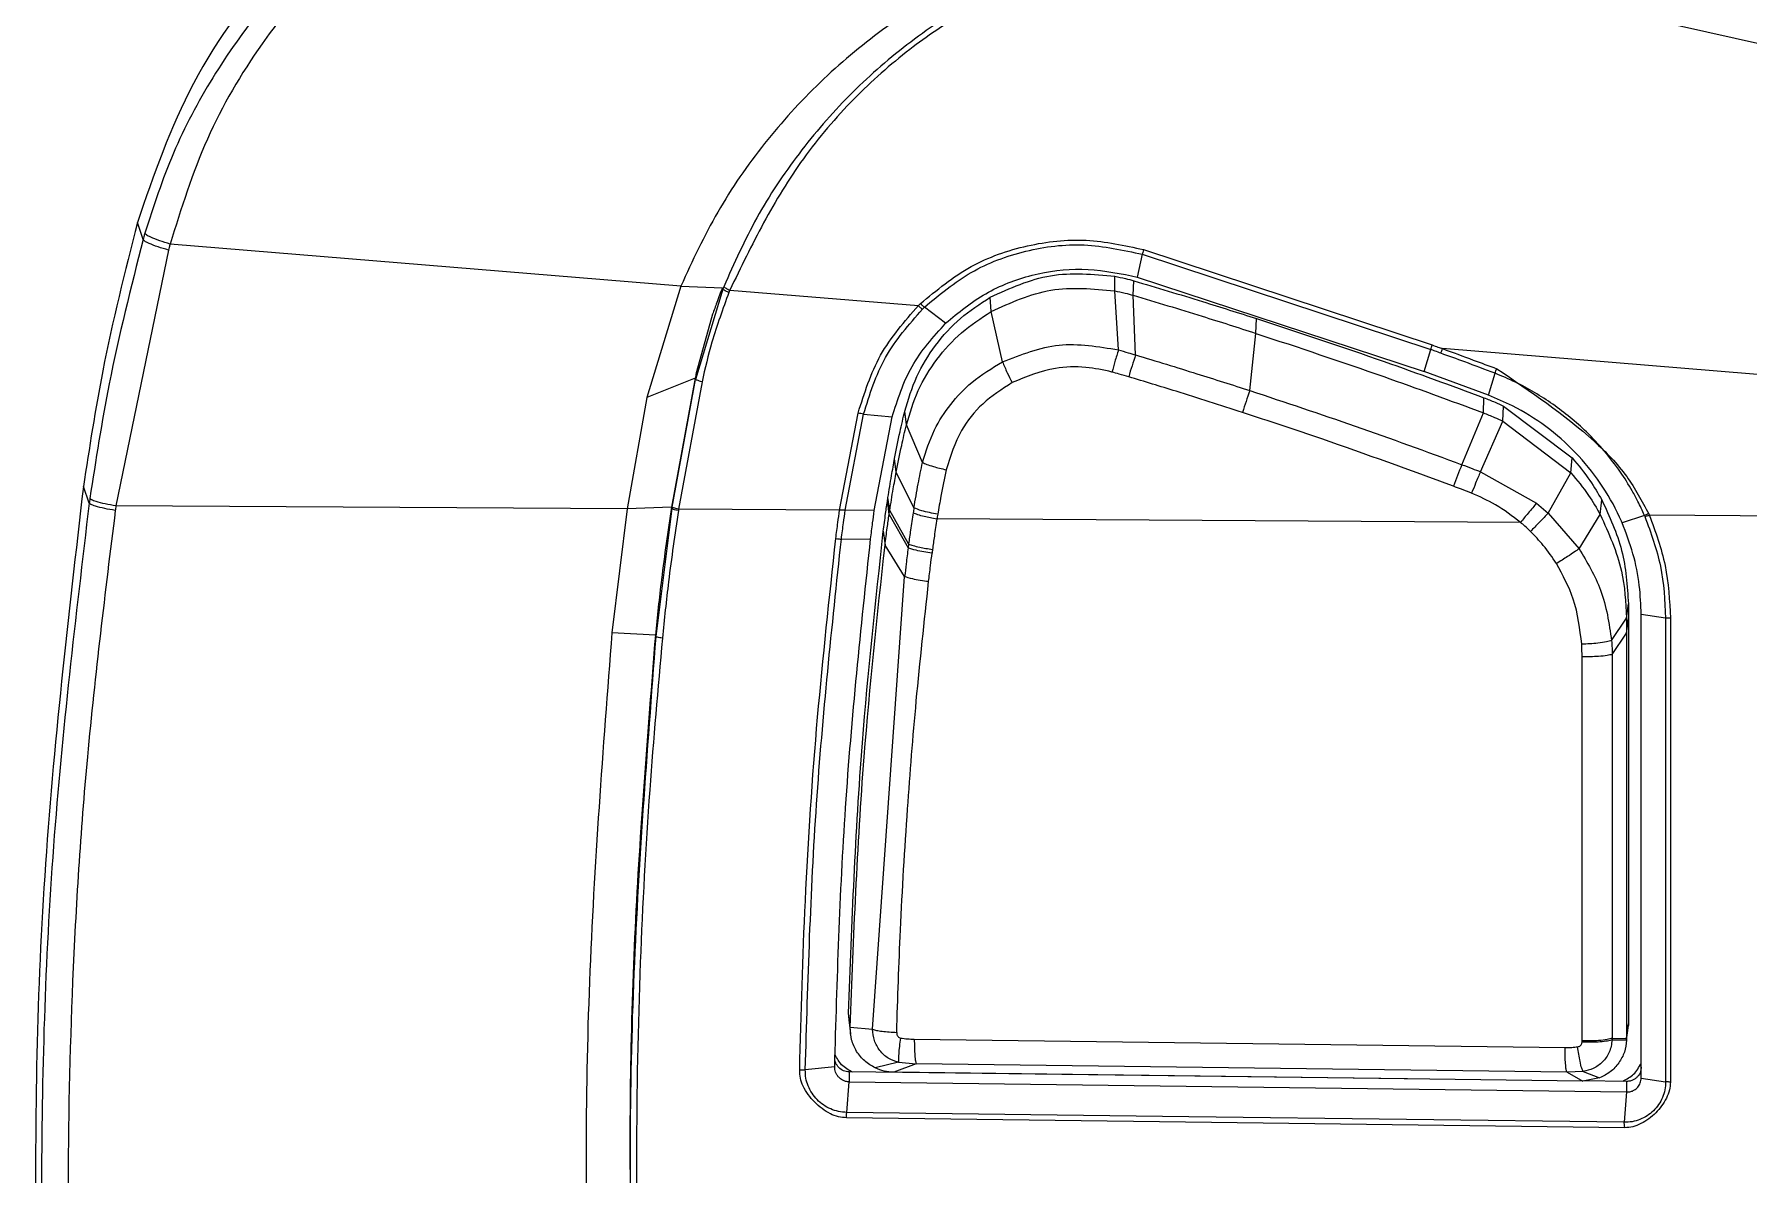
# Model space of a CAD drawing. Extents: x 398 to 508, y 623 to 782.
# Drawn here: x 447.888 to 450.245, y 646.677 to 648.245 of the extents above; entities that cross this region are included whole.
import ezdxf

# ---------------------------------------------------------------- set-up
doc = ezdxf.new("R2010")
doc.units = 0
doc.header["$MEASUREMENT"] = 0
doc.layers.add('GEOMETRY', color=2, linetype='Continuous', lineweight=25)

msp = doc.modelspace()

# ---------------------------------------------------------------- linework, layer by layer
at = {"layer": 'GEOMETRY'}
for p, q in [((450.7301, 648.126), (449.5527, 648.3907)), ((448.0371, 647.9631), (448.0293, 647.9866)), ((448.7766, 647.8991), (448.0743, 647.9568)), ((448.072, 647.9486), (447.9999, 647.5969)), ((449.4111, 647.9427), (449.4042, 647.9111)), ((449.4111, 647.9427), (449.8076, 647.8118)), ((449.4127, 647.9492), (449.8097, 647.8181)), ((449.3731, 647.8925), (449.3735, 647.9125)), ((449.3964, 647.9133), (449.4042, 647.9111)), ((449.3987, 647.8864), (449.3993, 647.9063)), ((449.4042, 647.9111), (449.7987, 647.7814)), ((448.7766, 647.8991), (448.7299, 647.7459)), ((448.7766, 647.8991), (448.8337, 647.8968)), ((448.8343, 647.8949), (448.7968, 647.7708)), ((448.8337, 647.8968), (448.8343, 647.895)), ((448.844, 647.8935), (449.1032, 647.8722)), ((449.2032, 647.864), (449.202, 647.8838)), ((449.3783, 647.8113), (449.3731, 647.8925)), ((449.4019, 647.8044), (449.3987, 647.8864)), ((448.8203, 647.8602), (448.7981, 647.7811)), ((449.1088, 647.8673), (449.1115, 647.8699)), ((449.1407, 647.848), (449.1114, 647.8699)), ((449.219, 647.7949), (449.2032, 647.864)), ((449.5591, 647.7553), (449.5674, 647.834)), ((449.5674, 647.834), (449.5681, 647.8543)), ((449.7987, 647.7814), (449.8076, 647.8118)), ((450.3859, 647.7668), (449.8238, 647.813)), ((448.7962, 647.7725), (448.7299, 647.7459)), ((448.7962, 647.7725), (448.7636, 647.5949)), ((448.7645, 647.595), (448.7968, 647.7708)), ((448.8057, 647.7676), (448.7734, 647.5924)), ((448.7968, 647.7708), (448.7962, 647.7725)), ((449.8869, 647.7489), (449.7987, 647.7814)), ((449.8869, 647.7489), (449.8962, 647.7791)), ((448.7299, 647.7459), (448.7029, 647.5928)), ((449.88, 647.7248), (449.8808, 647.7456)), ((448.9949, 647.591), (449.0204, 647.7245)), ((449.0026, 647.591), (449.0278, 647.7231)), ((449.0278, 647.7231), (449.0672, 647.7192)), ((449.0426, 647.5904), (449.0672, 647.7192)), ((449.0867, 647.7083), (449.0845, 647.7271)), ((449.8505, 647.6535), (449.88, 647.7248)), ((449.9069, 647.7132), (449.9079, 647.734)), ((449.9079, 647.734), (450.0022, 647.6628)), ((449.1089, 647.6567), (449.0867, 647.7083)), ((449.8761, 647.6439), (449.9069, 647.7132)), ((449.9069, 647.7132), (450.0004, 647.6423)), ((449.0728, 647.6432), (449.0705, 647.6621)), ((450.0004, 647.6423), (450.0022, 647.6628)), ((447.9631, 647.6008), (447.9551, 647.6233)), ((449.0971, 647.5941), (449.0728, 647.6432)), ((449.8761, 647.6439), (449.953, 647.6007)), ((449.9691, 647.587), (450.0004, 647.6423)), ((449.063, 647.585), (449.0609, 647.6052)), ((449.0638, 647.5906), (449.0613, 647.6083)), ((449.953, 647.6007), (449.9691, 647.587)), ((450.0408, 647.5848), (450.0429, 647.605)), ((448.7029, 647.5928), (447.9999, 647.5969)), ((448.7029, 647.5928), (448.6818, 647.4225)), ((448.7636, 647.5949), (448.7029, 647.5928)), ((448.7642, 647.5932), (448.7422, 647.4172)), ((448.7642, 647.5932), (448.7636, 647.5949)), ((448.7645, 647.595), (448.7642, 647.5932)), ((448.9949, 647.591), (448.7734, 647.5923)), ((449.0426, 647.5904), (449.0026, 647.591)), ((449.063, 647.585), (449.0891, 647.5393)), ((449.0898, 647.5445), (449.0638, 647.5906)), ((449.931, 647.5742), (449.1287, 647.5789)), ((449.9691, 647.587), (450.0116, 647.538)), ((450.0116, 647.538), (450.0408, 647.5848)), ((450.1014, 647.5837), (450.0708, 647.5737)), ((450.1081, 647.5844), (450.3452, 647.583)), ((448.9973, 647.5513), (449.0375, 647.5517)), ((449.055, 647.5619), (449.0574, 647.543)), ((449.0843, 647.4997), (449.0574, 647.543)), ((449.0898, 647.5445), (449.0891, 647.5393)), ((449.0402, 646.8773), (449.0843, 647.4997)), ((450.077, 647.4426), (450.0794, 647.462)), ((450.0794, 647.462), (450.0794, 647.4415)), ((450.0564, 647.4117), (450.077, 647.4426)), ((450.077, 647.4426), (450.077, 647.4221)), ((450.077, 647.4221), (450.0794, 647.4415)), ((450.0794, 647.4415), (450.0795, 646.8848)), ((450.1307, 647.4427), (450.097, 647.4475)), ((450.097, 646.8103), (450.097, 647.4475)), ((450.1307, 647.4427), (450.1307, 646.8052)), ((450.1372, 647.4423), (450.1372, 646.8048)), ((448.7416, 647.4189), (448.6818, 647.4225)), ((448.7422, 647.4172), (448.7416, 647.4189)), ((450.0572, 647.3927), (450.077, 647.4221)), ((450.0157, 646.8612), (450.0157, 647.3893)), ((449.0094, 646.88), (449.007, 646.8994)), ((449.008, 646.8902), (449.007, 646.8994)), ((449.0074, 646.8904), (449.0099, 646.871)), ((449.0094, 646.88), (449.0402, 646.8773)), ((450.077, 646.8649), (450.0795, 646.8848)), ((450.077, 646.8625), (450.0795, 646.8823)), ((450.0795, 646.8848), (450.0795, 646.8823)), ((449.0976, 646.8638), (449.9923, 646.8523)), ((450.0157, 646.8596), (450.0157, 646.8612)), ((450.0572, 646.8648), (450.0571, 646.8626)), ((450.0571, 646.8626), (450.077, 646.8625)), ((450.0572, 646.8648), (450.077, 646.8648)), ((450.077, 646.8648), (450.077, 646.8625)), ((448.9881, 646.8258), (448.9477, 646.8214)), ((449.0759, 646.8319), (449.0439, 646.8242)), ((449.1, 646.8299), (449.0693, 646.8183)), ((449.0759, 646.8319), (449.1, 646.8299)), ((449.995, 646.8184), (449.1, 646.8299)), ((449.0047, 646.7631), (449.0081, 646.8049)), ((449.7756, 646.8093), (449.0081, 646.8186)), ((449.0081, 646.8186), (449.0081, 646.8049)), ((449.0081, 646.8049), (450.077, 646.7912)), ((450.017, 646.8062), (449.0693, 646.8183)), ((450.0172, 646.8195), (449.9951, 646.8184)), ((449.9951, 646.8184), (450.017, 646.8062)), ((450.0399, 646.8105), (450.017, 646.8062)), ((450.0172, 646.8195), (450.0399, 646.8105)), ((450.077, 646.8056), (450.0177, 646.8063)), ((450.077, 646.8056), (450.077, 646.7912)), ((450.097, 646.8102), (450.1307, 646.8052)), ((450.077, 646.7912), (450.0736, 646.7494))]:
    msp.add_line(p, q, dxfattribs=at)
at = {"layer": 'GEOMETRY', "flags": 128}
for points in [[(448.7734, 647.5923), (448.7733, 647.5913), (448.7732, 647.5905)], [(450.1074, 647.5859), (450.1078, 647.5851), (450.1081, 647.5844)], [(450.0745, 646.742), (449.4705, 646.7497), (449.0045, 646.7557)], [(450.0736, 646.7494), (449.475, 646.7571), (449.0047, 646.7631)]]:
    msp.add_lwpolyline(points, dxfattribs=at)
at = {"layer": 'GEOMETRY'}
for centre, radius, start, end in [((449.9811, 647.6042), 0.6128, 160.9342, 163.8878), ((450.1767, 647.5276), 0.6583, 159.7608, 162.5171), ((450.5668, 647.3583), 0.7748, 157.6022, 159.9583)]:
    msp.add_arc(centre, radius, start, end, dxfattribs=at)
for points, knots in [([(448.6932, 648.6099), (448.6372, 648.5948), (448.523, 648.5639), (448.3657, 648.4746), (448.2199, 648.3481), (448.0979, 648.1844), (448.0519, 648.0518), (448.0293, 647.9866)], [0, 0, 0, 0, 0.18075, 0.368595, 0.559808, 0.783697, 1, 1, 1, 1]), ([(448.695, 648.5796), (448.6568, 648.5701), (448.5804, 648.5511), (448.4722, 648.5033), (448.3712, 648.4425), (448.2796, 648.3684), (448.1988, 648.2827), (448.131, 648.1868), (448.0757, 648.083), (448.0516, 648.0088), (448.0395, 647.9717)], [0, 0, 0, 0, 0.124974, 0.249962, 0.374942, 0.499947, 0.624963, 0.749971, 0.874971, 1, 1, 1, 1]), ([(448.7008, 648.5435), (448.6638, 648.5342), (448.5951, 648.5169), (448.5156, 648.4856), (448.4613, 648.4596), (448.4267, 648.4409), (448.3963, 648.4224), (448.3579, 648.3963), (448.3099, 648.3576), (448.2528, 648.3007), (448.1867, 648.2166), (448.12, 648.1025), (448.0896, 648.0056), (448.0743, 647.9568)], [0, 0, 0, 0, 0.125407, 0.233242, 0.280715, 0.323949, 0.362995, 0.397906, 0.477419, 0.565962, 0.663957, 0.830667, 1, 1, 1, 1]), ([(449.4417, 648.406), (449.4089, 648.4006), (449.3418, 648.3895), (449.2428, 648.3571), (449.1453, 648.3119), (449.052, 648.2528), (448.9659, 648.1805), (448.8897, 648.0963), (448.8245, 648.0024), (448.7925, 647.9335), (448.7766, 647.8991)], [0, 0, 0, 0, 0.113419, 0.231879, 0.354519, 0.480412, 0.60877, 0.738733, 0.869479, 1, 1, 1, 1]), ([(449.4748, 648.3899), (449.4399, 648.3842), (449.3701, 648.3726), (449.2694, 648.338), (449.1741, 648.2914), (449.086, 648.2324), (449.0065, 648.1624), (448.9374, 648.0824), (448.8786, 647.9944), (448.8499, 647.9303), (448.8356, 647.8982)], [0, 0, 0, 0, 0.124976, 0.249947, 0.374921, 0.499959, 0.624974, 0.749961, 0.874969, 1, 1, 1, 1]), ([(449.4755, 648.3809), (449.4688, 648.3793), (449.454, 648.3761), (449.4303, 648.3707), (449.4031, 648.3643), (449.3606, 648.3536), (449.3207, 648.342), (449.2736, 648.3261), (449.226, 648.307), (449.1605, 648.273), (449.0865, 648.2231), (449.0117, 648.1569), (448.9436, 648.0768), (448.889, 647.9867), (448.859, 647.9246), (448.844, 647.8935)], [0, 0, 0, 0, 0.024822, 0.053864, 0.087118, 0.12457, 0.210677, 0.235676, 0.302437, 0.3942, 0.499364, 0.621862, 0.751417, 0.875812, 1, 1, 1, 1]), ([(448.0293, 647.9866), (448.0122, 647.9188), (447.982, 647.7988), (447.9633, 647.6765), (447.9551, 647.6233)], [0, 0, 0, 0, 0.564636, 1, 1, 1, 1]), ([(448.0371, 647.9631), (448.0205, 647.8972), (447.9908, 647.7796), (447.9722, 647.6599), (447.964, 647.6072)], [0, 0, 0, 0, 0.559991, 1, 1, 1, 1]), ([(448.0395, 647.9717), (448.039, 647.9701), (448.0382, 647.9672), (448.0374, 647.9644), (448.0371, 647.9631)], [0, 0, 0, 0, 0.559998, 1, 1, 1, 1]), ([(448.072, 647.9486), (448.0671, 647.95), (448.0569, 647.953), (448.0456, 647.9574), (448.0388, 647.9609), (448.0376, 647.9624), (448.0371, 647.9631)], [0, 0, 0, 0, 0.2719785, 0.5619183, 0.7879358, 1, 1, 1, 1]), ([(448.0743, 647.9568), (448.0694, 647.9583), (448.0593, 647.9614), (448.048, 647.9659), (448.0411, 647.9695), (448.04, 647.971), (448.0395, 647.9717)], [0, 0, 0, 0, 0.272031, 0.561974, 0.787967, 1, 1, 1, 1]), ([(448.0743, 647.9568), (448.0739, 647.9553), (448.0731, 647.9525), (448.0724, 647.9498), (448.072, 647.9486)], [0, 0, 0, 0, 0.558616, 1, 1, 1, 1]), ([(449.106, 647.8749), (449.1284, 647.8934), (449.172, 647.9294), (449.252, 647.9572), (449.3338, 647.9664), (449.3866, 647.9549), (449.4127, 647.9492)], [0, 0, 0, 0, 0.262957, 0.512818, 0.759313, 1, 1, 1, 1]), ([(449.1114, 647.87), (449.1321, 647.8872), (449.1736, 647.9216), (449.2502, 647.95), (449.3315, 647.9601), (449.3845, 647.9485), (449.4111, 647.9427)], [0, 0, 0, 0, 0.250035, 0.499983, 0.749898, 1, 1, 1, 1]), ([(449.4127, 647.9492), (449.4123, 647.9478), (449.4116, 647.9453), (449.4112, 647.9435), (449.4111, 647.9427)], [0, 0, 0, 0, 0.559993, 1, 1, 1, 1]), ([(449.202, 647.8838), (449.2292, 647.8961), (449.2836, 647.9209), (449.3435, 647.9153), (449.3735, 647.9125)], [0, 0, 0, 0, 0.499808, 1, 1, 1, 1]), ([(449.3735, 647.9125), (449.3784, 647.9115), (449.3871, 647.9098), (449.3956, 647.9074), (449.3993, 647.9063)], [0, 0, 0, 0, 0.561843, 1, 1, 1, 1]), ([(449.3993, 647.9063), (449.4309, 647.8969), (449.4873, 647.8801), (449.5434, 647.8622), (449.5681, 647.8543)], [0, 0, 0, 0, 0.560032, 1, 1, 1, 1]), ([(448.8427, 647.8903), (448.8344, 647.8676), (448.8196, 647.8275), (448.8099, 647.7858), (448.8057, 647.7676)], [0, 0, 0, 0, 0.56324, 1, 1, 1, 1]), ([(448.8337, 647.8968), (448.8311, 647.89), (448.8264, 647.8779), (448.8222, 647.8656), (448.8203, 647.8602)], [0, 0, 0, 0, 0.561431, 1, 1, 1, 1]), ([(448.8356, 647.8982), (448.8354, 647.8976), (448.8349, 647.8965), (448.8345, 647.8954), (448.8343, 647.8949)], [0, 0, 0, 0, 0.5599992, 1, 1, 1, 1]), ([(448.8427, 647.8902), (448.8415, 647.8907), (448.839, 647.8918), (448.8363, 647.8932), (448.8347, 647.8943), (448.8344, 647.8947), (448.8343, 647.8949)], [0, 0, 0, 0, 0.2720073, 0.5619544, 0.78796, 1, 1, 1, 1]), ([(448.8356, 647.8982), (448.8358, 647.8979), (448.8362, 647.8974), (448.8384, 647.8961), (448.8411, 647.8947), (448.8431, 647.8939), (448.844, 647.8935)], [0, 0, 0, 0, 0.272027, 0.561976, 0.787973, 1, 1, 1, 1]), ([(448.844, 647.8935), (448.8437, 647.8929), (448.8433, 647.8918), (448.8429, 647.8908), (448.8427, 647.8903)], [0, 0, 0, 0, 0.559595, 1, 1, 1, 1]), ([(449.0845, 647.7271), (449.0893, 647.7432), (449.099, 647.7754), (449.1258, 647.8184), (449.1596, 647.8562), (449.1879, 647.8746), (449.202, 647.8838)], [0, 0, 0, 0, 0.24996, 0.499348, 0.749893, 1, 1, 1, 1]), ([(449.2032, 647.864), (449.2301, 647.8763), (449.2841, 647.9009), (449.3434, 647.8953), (449.3731, 647.8925)], [0, 0, 0, 0, 0.499808, 1, 1, 1, 1]), ([(449.3731, 647.8925), (449.3779, 647.8915), (449.3865, 647.8898), (449.395, 647.8874), (449.3987, 647.8864)], [0, 0, 0, 0, 0.560414, 1, 1, 1, 1]), ([(449.3987, 647.8864), (449.4303, 647.8769), (449.4867, 647.8599), (449.5428, 647.842), (449.5674, 647.834)], [0, 0, 0, 0, 0.559999, 1, 1, 1, 1]), ([(449.0204, 647.7245), (449.0289, 647.7519), (449.0462, 647.807), (449.0842, 647.8504), (449.1032, 647.8722)], [0, 0, 0, 0, 0.498855, 1, 1, 1, 1]), ([(449.0278, 647.7231), (449.0362, 647.75), (449.0531, 647.8038), (449.0902, 647.8461), (449.1087, 647.8673)], [0, 0, 0, 0, 0.499845, 1, 1, 1, 1]), ([(449.0867, 647.7083), (449.0915, 647.7243), (449.1011, 647.7563), (449.1276, 647.7991), (449.1612, 647.8366), (449.1892, 647.8548), (449.2032, 647.864)], [0, 0, 0, 0, 0.249999, 0.500014, 0.750013, 1, 1, 1, 1]), ([(449.1031, 647.8722), (449.1043, 647.8711), (449.1063, 647.8691), (449.108, 647.8678), (449.1087, 647.8673)], [0, 0, 0, 0, 0.560003, 1, 1, 1, 1]), ([(449.1032, 647.8722), (449.1037, 647.8727), (449.1046, 647.8736), (449.1056, 647.8745), (449.106, 647.8749)], [0, 0, 0, 0, 0.5598948, 1, 1, 1, 1]), ([(449.1115, 647.87), (449.1105, 647.8707), (449.1089, 647.8721), (449.1069, 647.8741), (449.106, 647.875)], [0, 0, 0, 0, 0.559999, 1, 1, 1, 1]), ([(449.0672, 647.7192), (449.0748, 647.7431), (449.09, 647.7914), (449.1237, 647.829), (449.1407, 647.848)], [0, 0, 0, 0, 0.4958605, 1, 1, 1, 1]), ([(449.5674, 647.834), (449.6261, 647.8146), (449.7309, 647.7799), (449.8344, 647.7416), (449.88, 647.7248)], [0, 0, 0, 0, 0.559998, 1, 1, 1, 1]), ([(449.5681, 647.8543), (449.6268, 647.835), (449.7316, 647.8005), (449.8352, 647.7624), (449.8808, 647.7456)], [0, 0, 0, 0, 0.560037, 1, 1, 1, 1]), ([(449.219, 647.7949), (449.2446, 647.8049), (449.2959, 647.8252), (449.3508, 647.816), (449.3783, 647.8113)], [0, 0, 0, 0, 0.4976106, 1, 1, 1, 1]), ([(449.3783, 647.8113), (449.3767, 647.8062), (449.3737, 647.7969), (449.3707, 647.7858), (449.3693, 647.7809)], [0, 0, 0, 0, 0.56, 1, 1, 1, 1]), ([(449.3783, 647.8113), (449.3827, 647.81), (449.3906, 647.8077), (449.3985, 647.8054), (449.4019, 647.8044)], [0, 0, 0, 0, 0.559031, 1, 1, 1, 1]), ([(449.8076, 647.8118), (449.8079, 647.8128), (449.8085, 647.8146), (449.8093, 647.817), (449.8097, 647.8181)], [0, 0, 0, 0, 0.559747, 1, 1, 1, 1]), ([(449.8217, 647.8067), (449.8191, 647.8077), (449.8144, 647.8094), (449.8097, 647.8111), (449.8076, 647.8118)], [0, 0, 0, 0, 0.560594, 1, 1, 1, 1]), ([(449.8097, 647.8181), (449.8123, 647.8171), (449.817, 647.8154), (449.8218, 647.8137), (449.8238, 647.813)], [0, 0, 0, 0, 0.559803, 1, 1, 1, 1]), ([(449.8217, 647.8067), (449.822, 647.8077), (449.8226, 647.8095), (449.8234, 647.8119), (449.8238, 647.813)], [0, 0, 0, 0, 0.559979, 1, 1, 1, 1]), ([(449.8238, 647.813), (449.8379, 647.8078), (449.8628, 647.7987), (449.8876, 647.7894), (449.8984, 647.7854)], [0, 0, 0, 0, 0.567113, 1, 1, 1, 1]), ([(449.1089, 647.6567), (449.1137, 647.6719), (449.1226, 647.7004), (449.1469, 647.7371), (449.1776, 647.7702), (449.2044, 647.7861), (449.219, 647.7949)], [0, 0, 0, 0, 0.263034, 0.491488, 0.72156, 1, 1, 1, 1]), ([(449.219, 647.7949), (449.2209, 647.79), (449.2244, 647.7814), (449.2298, 647.771), (449.2322, 647.7664)], [0, 0, 0, 0, 0.5599995, 1, 1, 1, 1]), ([(449.3693, 647.7809), (449.3574, 647.7835), (449.3318, 647.789), (449.284, 647.7876), (449.2517, 647.7743), (449.2322, 647.7664)], [0, 0, 0, 0, 0.258122, 0.555312, 1, 1, 1, 1]), ([(449.4019, 647.8044), (449.4301, 647.7959), (449.4826, 647.7799), (449.5348, 647.7631), (449.5591, 647.7553)], [0, 0, 0, 0, 0.535465, 1, 1, 1, 1]), ([(449.8962, 647.7791), (449.8823, 647.7844), (449.8575, 647.7937), (449.8326, 647.8027), (449.8217, 647.8067)], [0, 0, 0, 0, 0.563034, 1, 1, 1, 1]), ([(448.7981, 647.7811), (448.7977, 647.7795), (448.7971, 647.7766), (448.7965, 647.7737), (448.7962, 647.7725)], [0, 0, 0, 0, 0.560914, 1, 1, 1, 1]), ([(448.8057, 647.7676), (448.8044, 647.7679), (448.8018, 647.7685), (448.799, 647.7695), (448.7972, 647.7702), (448.7969, 647.7706), (448.7968, 647.7708)], [0, 0, 0, 0, 0.27199, 0.561939, 0.787952, 1, 1, 1, 1]), ([(449.2322, 647.7664), (449.2181, 647.7573), (449.1909, 647.7398), (449.1579, 647.6986), (449.1472, 647.6651), (449.1413, 647.6465)], [0, 0, 0, 0, 0.323697, 0.623628, 1, 1, 1, 1]), ([(449.3924, 647.7743), (449.3881, 647.7755), (449.3804, 647.7778), (449.3727, 647.78), (449.3693, 647.7809)], [0, 0, 0, 0, 0.561035, 1, 1, 1, 1]), ([(449.5488, 647.7253), (449.5184, 647.7351), (449.4664, 647.7519), (449.4141, 647.7677), (449.3924, 647.7743)], [0, 0, 0, 0, 0.584533, 1, 1, 1, 1]), ([(449.8962, 647.7791), (449.8965, 647.7801), (449.8971, 647.7819), (449.898, 647.7843), (449.8984, 647.7854)], [0, 0, 0, 0, 0.559981, 1, 1, 1, 1]), ([(450.1014, 647.5837), (450.1, 647.587), (450.0972, 647.5935), (450.0917, 647.6048), (450.0826, 647.6217), (450.0614, 647.6554), (450.0325, 647.6895), (449.9996, 647.7187), (449.9758, 647.7368), (449.9506, 647.753), (449.9242, 647.7674), (449.9056, 647.7752), (449.8962, 647.7791)], [0, 0, 0, 0, 0.0374712, 0.0730018, 0.1301608, 0.2355629, 0.4843244, 0.5869471, 0.6896624, 0.7923608, 0.8949246, 1, 1, 1, 1]), ([(449.8984, 647.7854), (449.9447, 647.7543), (450.0093, 647.711), (450.0783, 647.6406), (450.098, 647.6035), (450.1074, 647.5859)], [0, 0, 0, 0, 0.570459, 0.796297, 1, 1, 1, 1]), ([(449.5591, 647.7553), (449.6074, 647.7393), (449.705, 647.707), (449.8016, 647.6715), (449.8505, 647.6535)], [0, 0, 0, 0, 0.494312, 1, 1, 1, 1]), ([(449.8808, 647.7456), (449.8859, 647.7436), (449.8951, 647.74), (449.904, 647.7358), (449.9079, 647.734)], [0, 0, 0, 0, 0.558741, 1, 1, 1, 1]), ([(450.0708, 647.5737), (450.0696, 647.5763), (450.054, 647.6116), (450.0107, 647.6741), (449.9422, 647.7258), (449.898, 647.7442), (449.8869, 647.7489)], [0, 0, 0, 0, 0.032489, 0.446518, 0.860694, 1, 1, 1, 1]), ([(449.0278, 647.7231), (449.0266, 647.7233), (449.0243, 647.7235), (449.0216, 647.7242), (449.0204, 647.7245)], [0, 0, 0, 0, 0.560003, 1, 1, 1, 1]), ([(449.0705, 647.6621), (449.0729, 647.6742), (449.0772, 647.696), (449.0823, 647.7176), (449.0845, 647.7271)], [0, 0, 0, 0, 0.560023, 1, 1, 1, 1]), ([(449.839, 647.6238), (449.7788, 647.6459), (449.6825, 647.6812), (449.5853, 647.7133), (449.5488, 647.7253)], [0, 0, 0, 0, 0.625673, 1, 1, 1, 1]), ([(449.88, 647.7248), (449.8851, 647.7228), (449.8942, 647.7192), (449.903, 647.715), (449.9069, 647.7132)], [0, 0, 0, 0, 0.559678, 1, 1, 1, 1]), ([(449.0728, 647.6432), (449.0752, 647.6554), (449.0795, 647.6772), (449.0845, 647.6988), (449.0867, 647.7083)], [0, 0, 0, 0, 0.559999, 1, 1, 1, 1]), ([(449.0613, 647.6083), (449.0629, 647.6183), (449.0658, 647.6363), (449.0691, 647.6542), (449.0705, 647.6621)], [0, 0, 0, 0, 0.560265, 1, 1, 1, 1]), ([(449.0971, 647.5941), (449.099, 647.6051), (449.1026, 647.626), (449.1068, 647.6468), (449.1089, 647.6567)], [0, 0, 0, 0, 0.5244388, 1, 1, 1, 1]), ([(449.1089, 647.6567), (449.1107, 647.6558), (449.1144, 647.654), (449.1252, 647.6504), (449.1353, 647.6479), (449.1413, 647.6465)], [0, 0, 0, 0, 0.276309, 0.562836, 1, 1, 1, 1]), ([(449.1413, 647.6465), (449.1388, 647.6344), (449.1347, 647.6141), (449.1312, 647.5936), (449.1298, 647.5853)], [0, 0, 0, 0, 0.595569, 1, 1, 1, 1]), ([(449.8505, 647.6535), (449.8552, 647.6517), (449.8638, 647.6485), (449.8723, 647.6453), (449.8761, 647.6439)], [0, 0, 0, 0, 0.559026, 1, 1, 1, 1]), ([(450.0022, 647.6628), (450.0107, 647.6526), (450.0259, 647.6345), (450.0377, 647.614), (450.0429, 647.605)], [0, 0, 0, 0, 0.5600314, 1, 1, 1, 1]), ([(447.9551, 647.6233), (447.9344, 647.4451), (447.8934, 647.0935), (447.8853, 646.6011), (447.9044, 646.1473), (447.9381, 645.8697), (447.9551, 645.7294)], [0, 0, 0, 0, 0.283158, 0.558604, 0.776831, 1, 1, 1, 1]), ([(449.0638, 647.5906), (449.0654, 647.6005), (449.0681, 647.618), (449.0714, 647.6355), (449.0728, 647.6432)], [0, 0, 0, 0, 0.559997, 1, 1, 1, 1]), ([(449.8639, 647.6142), (449.8592, 647.616), (449.8509, 647.6193), (449.8426, 647.6224), (449.839, 647.6238)], [0, 0, 0, 0, 0.560807, 1, 1, 1, 1]), ([(449.8761, 647.6439), (449.8739, 647.6389), (449.87, 647.6298), (449.8658, 647.619), (449.8639, 647.6142)], [0, 0, 0, 0, 0.559999, 1, 1, 1, 1]), ([(450.0004, 647.6423), (450.0089, 647.6322), (450.0239, 647.6141), (450.0357, 647.5938), (450.0408, 647.5848)], [0, 0, 0, 0, 0.5603271, 1, 1, 1, 1]), ([(447.9631, 647.6008), (447.9444, 647.4437), (447.907, 647.1295), (447.8929, 646.6549), (447.907, 646.1803), (447.9444, 645.8662), (447.9631, 645.7091)], [0, 0, 0, 0, 0.2500072, 0.5000022, 0.7499948, 1, 1, 1, 1]), ([(447.964, 647.6072), (447.9639, 647.606), (447.9636, 647.6038), (447.9633, 647.6017), (447.9631, 647.6008)], [0, 0, 0, 0, 0.56, 1, 1, 1, 1]), ([(447.999, 647.5906), (447.994, 647.5915), (447.9835, 647.5932), (447.9719, 647.5962), (447.9648, 647.5988), (447.9637, 647.6001), (447.9631, 647.6008)], [0, 0, 0, 0, 0.271989, 0.561959, 0.787978, 1, 1, 1, 1]), ([(447.9999, 647.5969), (447.9949, 647.5978), (447.9844, 647.5995), (447.9728, 647.6025), (447.9657, 647.6052), (447.9646, 647.6065), (447.964, 647.6072)], [0, 0, 0, 0, 0.272003, 0.561962, 0.787972, 1, 1, 1, 1]), ([(449.055, 647.5619), (449.056, 647.57), (449.0578, 647.5845), (449.0599, 647.5989), (449.0609, 647.6052)], [0, 0, 0, 0, 0.559602, 1, 1, 1, 1]), ([(449.0609, 647.6052), (449.061, 647.6058), (449.0611, 647.6068), (449.0613, 647.6078), (449.0613, 647.6083)], [0, 0, 0, 0, 0.56, 1, 1, 1, 1]), ([(449.931, 647.5742), (449.9199, 647.5828), (449.899, 647.5987), (449.875, 647.6093), (449.8639, 647.6142)], [0, 0, 0, 0, 0.536306, 1, 1, 1, 1]), ([(449.953, 647.6007), (449.9514, 647.5986), (449.948, 647.5945), (449.9404, 647.5854), (449.9346, 647.5784), (449.931, 647.5742)], [0, 0, 0, 0, 0.2772219, 0.5621399, 1, 1, 1, 1]), ([(450.0429, 647.605), (450.0535, 647.5822), (450.0747, 647.5367), (450.0778, 647.4869), (450.0794, 647.462)], [0, 0, 0, 0, 0.500699, 1, 1, 1, 1]), ([(447.999, 647.5906), (447.985, 647.4779), (447.9583, 647.2628), (447.9385, 646.9487), (447.9319, 646.6499), (447.9385, 646.351), (447.9582, 646.0368), (447.985, 645.8215), (447.999, 645.7087)], [0, 0, 0, 0, 0.180491, 0.34435, 0.499891, 0.655456, 0.819386, 1, 1, 1, 1]), ([(447.9999, 647.5969), (447.9997, 647.5957), (447.9995, 647.5936), (447.9992, 647.5915), (447.999, 647.5906)], [0, 0, 0, 0, 0.560283, 1, 1, 1, 1]), ([(448.7636, 647.5949), (448.7588, 647.5619), (448.7502, 647.5033), (448.7442, 647.4445), (448.7416, 647.4189)], [0, 0, 0, 0, 0.564354, 1, 1, 1, 1]), ([(448.7732, 647.5905), (448.7684, 647.5579), (448.7599, 647.4996), (448.7538, 647.4409), (448.7512, 647.415)], [0, 0, 0, 0, 0.558506, 1, 1, 1, 1]), ([(448.7731, 647.5905), (448.7719, 647.5907), (448.7693, 647.5912), (448.7664, 647.592), (448.7646, 647.5927), (448.7643, 647.593), (448.7642, 647.5932)], [0, 0, 0, 0, 0.272005, 0.561967, 0.787976, 1, 1, 1, 1]), ([(448.7734, 647.5924), (448.7722, 647.5926), (448.7696, 647.5931), (448.7667, 647.5939), (448.7649, 647.5946), (448.7646, 647.5949), (448.7645, 647.5951)], [0, 0, 0, 0, 0.271964, 0.5618799, 0.787899, 1, 1, 1, 1]), ([(448.9897, 647.5519), (448.9906, 647.5592), (448.9922, 647.5723), (448.9941, 647.5853), (448.9949, 647.591)], [0, 0, 0, 0, 0.56001, 1, 1, 1, 1]), ([(449.0026, 647.591), (449.0021, 647.5909), (449.001, 647.5908), (448.999, 647.5908), (448.997, 647.5909), (448.9956, 647.591), (448.9949, 647.591)], [0, 0, 0, 0, 0.247294, 0.499997, 0.752702, 1, 1, 1, 1]), ([(448.9973, 647.5513), (448.9983, 647.5587), (448.9999, 647.572), (449.0018, 647.5851), (449.0026, 647.591)], [0, 0, 0, 0, 0.559993, 1, 1, 1, 1]), ([(449.0375, 647.5517), (449.0384, 647.5589), (449.04, 647.5718), (449.0418, 647.5847), (449.0426, 647.5904)], [0, 0, 0, 0, 0.559781, 1, 1, 1, 1]), ([(449.0574, 647.543), (449.0583, 647.5509), (449.0601, 647.5649), (449.0621, 647.5789), (449.063, 647.585)], [0, 0, 0, 0, 0.559998, 1, 1, 1, 1]), ([(449.063, 647.585), (449.0631, 647.5861), (449.0634, 647.5879), (449.0637, 647.5898), (449.0638, 647.5906)], [0, 0, 0, 0, 0.56, 1, 1, 1, 1]), ([(449.096, 647.5875), (449.0948, 647.5795), (449.0925, 647.5652), (449.0906, 647.5509), (449.0898, 647.5445)], [0, 0, 0, 0, 0.55999, 1, 1, 1, 1]), ([(449.0971, 647.5941), (449.0969, 647.5929), (449.0965, 647.5907), (449.0962, 647.5885), (449.096, 647.5875)], [0, 0, 0, 0, 0.559982, 1, 1, 1, 1]), ([(449.096, 647.5875), (449.0978, 647.5867), (449.1016, 647.5851), (449.1125, 647.582), (449.1226, 647.5801), (449.1287, 647.5789)], [0, 0, 0, 0, 0.276312, 0.562838, 1, 1, 1, 1]), ([(449.1298, 647.5853), (449.126, 647.5861), (449.1181, 647.5876), (449.1056, 647.5907), (449.1003, 647.5928), (449.0971, 647.5941)], [0, 0, 0, 0, 0.276309, 0.562836, 1, 1, 1, 1]), ([(449.1287, 647.5789), (449.1275, 647.5711), (449.1253, 647.5571), (449.1235, 647.5431), (449.1226, 647.537)], [0, 0, 0, 0, 0.55999, 1, 1, 1, 1]), ([(449.1298, 647.5853), (449.1296, 647.5841), (449.1292, 647.582), (449.1289, 647.5798), (449.1287, 647.5789)], [0, 0, 0, 0, 0.561208, 1, 1, 1, 1]), ([(449.9448, 647.5617), (449.9423, 647.5641), (449.9378, 647.5684), (449.9331, 647.5724), (449.931, 647.5742)], [0, 0, 0, 0, 0.558048, 1, 1, 1, 1]), ([(449.9691, 647.587), (449.9673, 647.5851), (449.9636, 647.5811), (449.9553, 647.5724), (449.9488, 647.5658), (449.9448, 647.5617)], [0, 0, 0, 0, 0.277078, 0.562252, 1, 1, 1, 1]), ([(450.0408, 647.5848), (450.0524, 647.5594), (450.073, 647.5139), (450.0758, 647.4644), (450.077, 647.4426)], [0, 0, 0, 0, 0.559697, 1, 1, 1, 1]), ([(450.1074, 647.5859), (450.1063, 647.5855), (450.104, 647.5845), (450.1023, 647.584), (450.1014, 647.5837)], [0, 0, 0, 0, 0.501002, 1, 1, 1, 1]), ([(450.1021, 647.5822), (450.103, 647.5825), (450.1048, 647.5831), (450.1071, 647.584), (450.1081, 647.5844)], [0, 0, 0, 0, 0.5598407, 1, 1, 1, 1]), ([(450.1021, 647.5822), (450.1104, 647.5596), (450.127, 647.5145), (450.1295, 647.4667), (450.1307, 647.4427)], [0, 0, 0, 0, 0.499978, 1, 1, 1, 1]), ([(450.1081, 647.5844), (450.1166, 647.5614), (450.1335, 647.5155), (450.136, 647.4667), (450.1372, 647.4423)], [0, 0, 0, 0, 0.499761, 1, 1, 1, 1]), ([(448.94, 646.8212), (448.9421, 646.8988), (448.9465, 647.0607), (448.9628, 647.3044), (448.9808, 647.4701), (448.9897, 647.5519)], [0, 0, 0, 0, 0.317675, 0.663208, 1, 1, 1, 1]), ([(448.9477, 646.8214), (448.9513, 646.9434), (448.9586, 647.1873), (448.9844, 647.43), (448.9973, 647.5513)], [0, 0, 0, 0, 0.500009, 1, 1, 1, 1]), ([(448.9881, 646.8258), (448.9916, 646.9446), (448.9988, 647.1872), (449.0244, 647.4285), (449.0375, 647.5517)], [0, 0, 0, 0, 0.489807, 1, 1, 1, 1]), ([(448.9897, 647.5519), (448.9913, 647.5517), (448.9941, 647.5514), (448.9964, 647.5513), (448.9973, 647.5513)], [0, 0, 0, 0, 0.560005, 1, 1, 1, 1]), ([(449.007, 646.8994), (449.0118, 647.0234), (449.0204, 647.2449), (449.0445, 647.465), (449.055, 647.5619)], [0, 0, 0, 0, 0.559981, 1, 1, 1, 1]), ([(449.9805, 647.5175), (449.9747, 647.526), (449.9641, 647.5418), (449.9509, 647.5555), (449.9448, 647.5617)], [0, 0, 0, 0, 0.542129, 1, 1, 1, 1]), ([(450.097, 647.4475), (450.0965, 647.4608), (450.0954, 647.4889), (450.0869, 647.5316), (450.0762, 647.5596), (450.0708, 647.5737)], [0, 0, 0, 0, 0.308682, 0.650875, 1, 1, 1, 1]), ([(449.0094, 646.8801), (449.0142, 647.0041), (449.0228, 647.2256), (449.0468, 647.446), (449.0574, 647.543)], [0, 0, 0, 0, 0.559998, 1, 1, 1, 1]), ([(449.0891, 647.5393), (449.0882, 647.5319), (449.0866, 647.5187), (449.085, 647.5055), (449.0843, 647.4997)], [0, 0, 0, 0, 0.560167, 1, 1, 1, 1]), ([(449.122, 647.5318), (449.1181, 647.5324), (449.1102, 647.5336), (449.0976, 647.5362), (449.0923, 647.5381), (449.0891, 647.5393)], [0, 0, 0, 0, 0.2763126, 0.5628339, 1, 1, 1, 1]), ([(449.0898, 647.5445), (449.0916, 647.5438), (449.0954, 647.5424), (449.1064, 647.5396), (449.1165, 647.538), (449.1226, 647.537)], [0, 0, 0, 0, 0.276312, 0.562834, 1, 1, 1, 1]), ([(449.1173, 647.4927), (449.1181, 647.5), (449.1196, 647.513), (449.1213, 647.5261), (449.122, 647.5318)], [0, 0, 0, 0, 0.559841, 1, 1, 1, 1]), ([(449.1226, 647.537), (449.1225, 647.536), (449.1223, 647.5343), (449.1221, 647.5326), (449.122, 647.5318)], [0, 0, 0, 0, 0.559972, 1, 1, 1, 1]), ([(450.0116, 647.538), (450.0095, 647.5364), (450.0051, 647.5333), (449.9944, 647.5262), (449.9857, 647.5208), (449.9805, 647.5175)], [0, 0, 0, 0, 0.276499, 0.562688, 1, 1, 1, 1]), ([(450.0116, 647.538), (450.0227, 647.5194), (450.0461, 647.4801), (450.0529, 647.4353), (450.0564, 647.4117)], [0, 0, 0, 0, 0.473264, 1, 1, 1, 1]), ([(450.0153, 647.4066), (450.0128, 647.4277), (450.0081, 647.4669), (449.9892, 647.5016), (449.9805, 647.5175)], [0, 0, 0, 0, 0.540711, 1, 1, 1, 1]), ([(449.0734, 646.873), (449.0749, 646.92), (449.0783, 647.0224), (449.0874, 647.1744), (449.1001, 647.334), (449.1113, 647.438), (449.1173, 647.4927)], [0, 0, 0, 0, 0.226892, 0.495031, 0.73471, 1, 1, 1, 1]), ([(449.1173, 647.4927), (449.1134, 647.4932), (449.1055, 647.4943), (449.0929, 647.4967), (449.0876, 647.4986), (449.0843, 647.4997)], [0, 0, 0, 0, 0.276327, 0.562823, 1, 1, 1, 1]), ([(450.1372, 647.4423), (450.1358, 647.4424), (450.1334, 647.4424), (450.1315, 647.4427), (450.1307, 647.4427)], [0, 0, 0, 0, 0.559996, 1, 1, 1, 1]), ([(448.6818, 647.4225), (448.6695, 647.2627), (448.6447, 646.942), (448.6447, 646.4591), (448.6695, 646.1379), (448.6818, 645.9775)], [0, 0, 0, 0, 0.332135, 0.666616, 1, 1, 1, 1]), ([(448.7416, 647.4189), (448.7308, 647.2847), (448.7094, 647.0172), (448.7017, 646.5383), (448.7264, 646.1951), (448.7416, 645.9852)], [0, 0, 0, 0, 0.281226, 0.560483, 1, 1, 1, 1]), ([(448.7422, 647.4172), (448.7299, 647.2581), (448.7053, 646.9399), (448.7053, 646.4608), (448.7299, 646.1427), (448.7422, 645.9837)], [0, 0, 0, 0, 0.333334, 0.666667, 1, 1, 1, 1]), ([(448.7512, 647.415), (448.745, 647.3455), (448.7318, 647.1972), (448.7191, 646.9601), (448.7139, 646.7036), (448.7188, 646.4461), (448.7314, 646.2058), (448.7448, 646.0546), (448.7512, 645.9832)], [0, 0, 0, 0, 0.146057, 0.3114009, 0.4965656, 0.6825266, 0.8500558, 1, 1, 1, 1]), ([(448.7512, 647.415), (448.7499, 647.4152), (448.7473, 647.4155), (448.7444, 647.4161), (448.7426, 647.4167), (448.7423, 647.417), (448.7422, 647.4172)], [0, 0, 0, 0, 0.272, 0.561976, 0.787991, 1, 1, 1, 1]), ([(450.0564, 647.4117), (450.0543, 647.4111), (450.05, 647.4098), (450.0387, 647.4082), (450.0267, 647.4071), (450.019, 647.4068), (450.0153, 647.4066)], [0, 0, 0, 0, 0.273287, 0.561651, 0.786708, 1, 1, 1, 1]), ([(450.0564, 647.4117), (450.0567, 647.4082), (450.057, 647.4019), (450.0572, 647.3956), (450.0572, 647.3927)], [0, 0, 0, 0, 0.555669, 1, 1, 1, 1]), ([(450.077, 647.4221), (450.077, 647.3181), (450.077, 647.1322), (450.077, 646.9465), (450.077, 646.8648)], [0, 0, 0, 0, 0.56, 1, 1, 1, 1]), ([(450.0157, 647.3893), (450.0157, 647.3926), (450.0156, 647.3983), (450.0154, 647.4041), (450.0153, 647.4066)], [0, 0, 0, 0, 0.565013, 1, 1, 1, 1]), ([(450.0572, 647.3927), (450.0551, 647.3922), (450.0509, 647.391), (450.0395, 647.3899), (450.0273, 647.3893), (450.0195, 647.3893), (450.0157, 647.3893)], [0, 0, 0, 0, 0.27304, 0.561719, 0.786961, 1, 1, 1, 1]), ([(450.0572, 647.3927), (450.0572, 647.334), (450.0572, 647.2273), (450.0572, 647.0513), (450.0572, 646.9341), (450.0572, 646.8648)], [0, 0, 0, 0, 0.333934, 0.6059867, 1, 1, 1, 1]), ([(449.0439, 646.8242), (449.0389, 646.8271), (449.0288, 646.8329), (449.0177, 646.8466), (449.0104, 646.8627), (449.0097, 646.8743), (449.0094, 646.8801)], [0, 0, 0, 0, 0.249987, 0.499796, 0.750129, 1, 1, 1, 1]), ([(449.0402, 646.8773), (449.0419, 646.8768), (449.0452, 646.8758), (449.0532, 646.8746), (449.0628, 646.8735), (449.0699, 646.8732), (449.0734, 646.873)], [0, 0, 0, 0, 0.245413, 0.499998, 0.754584, 1, 1, 1, 1]), ([(449.0759, 646.8319), (449.071, 646.8335), (449.0611, 646.8366), (449.0496, 646.8477), (449.0418, 646.8616), (449.0407, 646.8721), (449.0402, 646.8773)], [0, 0, 0, 0, 0.247626, 0.500093, 0.752654, 1, 1, 1, 1]), ([(449.0734, 646.873), (449.0734, 646.8719), (449.0735, 646.8704), (449.0743, 646.8685), (449.0753, 646.8671), (449.0767, 646.8658), (449.078, 646.8654), (449.0785, 646.8653)], [0, 0, 0, 0, 0.31571, 0.460587, 0.603832, 0.825558, 1, 1, 1, 1]), ([(449.0785, 646.8653), (449.078, 646.8614), (449.077, 646.8534), (449.076, 646.8432), (449.0756, 646.8353), (449.0758, 646.833), (449.0759, 646.8319)], [0, 0, 0, 0, 0.2435, 0.499448, 0.755604, 1, 1, 1, 1]), ([(449.0785, 646.8653), (449.0819, 646.8648), (449.0882, 646.864), (449.0945, 646.8639), (449.0976, 646.8638)], [0, 0, 0, 0, 0.523523, 1, 1, 1, 1]), ([(449.0976, 646.8638), (449.0976, 646.8598), (449.0977, 646.8516), (449.0982, 646.8411), (449.099, 646.8332), (449.0998, 646.831), (449.1001, 646.8299)], [0, 0, 0, 0, 0.24378, 0.500008, 0.756232, 1, 1, 1, 1]), ([(449.9923, 646.8523), (449.9954, 646.8523), (450.0012, 646.8523), (450.007, 646.8529), (450.0097, 646.8532)], [0, 0, 0, 0, 0.529507, 1, 1, 1, 1]), ([(449.9948, 646.8184), (449.9945, 646.8195), (449.9938, 646.8217), (449.993, 646.8297), (449.9924, 646.8401), (449.9924, 646.8483), (449.9923, 646.8523)], [0, 0, 0, 0, 0.24377, 0.499987, 0.756211, 1, 1, 1, 1]), ([(450.0097, 646.8532), (450.0104, 646.8534), (450.0117, 646.8536), (450.0134, 646.8546), (450.0146, 646.856), (450.0155, 646.8577), (450.0156, 646.859), (450.0157, 646.8596)], [0, 0, 0, 0, 0.221898, 0.418311, 0.600883, 0.805725, 1, 1, 1, 1]), ([(450.0172, 646.8195), (450.0166, 646.8207), (450.0153, 646.8232), (450.0131, 646.8321), (450.0112, 646.8425), (450.0102, 646.8497), (450.0097, 646.8532)], [0, 0, 0, 0, 0.273694, 0.561553, 0.786307, 1, 1, 1, 1]), ([(450.0572, 646.8649), (450.0551, 646.8643), (450.0509, 646.863), (450.0395, 646.8618), (450.0273, 646.8612), (450.0195, 646.8613), (450.0157, 646.8613)], [0, 0, 0, 0, 0.273036, 0.56171, 0.786953, 1, 1, 1, 1]), ([(450.0572, 646.8626), (450.0553, 646.862), (450.0515, 646.861), (450.0411, 646.8599), (450.0286, 646.8594), (450.0199, 646.8596), (450.0157, 646.8596)], [0, 0, 0, 0, 0.249379, 0.508747, 0.763367, 1, 1, 1, 1]), ([(450.0572, 646.8625), (450.0562, 646.8568), (450.0544, 646.8456), (450.0446, 646.832), (450.0318, 646.8226), (450.022, 646.8205), (450.0172, 646.8195)], [0, 0, 0, 0, 0.269652, 0.527479, 0.771403, 1, 1, 1, 1]), ([(450.077, 646.8625), (450.0763, 646.8569), (450.0749, 646.8458), (450.0668, 646.8308), (450.0552, 646.8181), (450.045, 646.8131), (450.0399, 646.8105)], [0, 0, 0, 0, 0.250028, 0.500188, 0.749978, 1, 1, 1, 1]), ([(448.9477, 646.8214), (448.9472, 646.8214), (448.9461, 646.8213), (448.9441, 646.8212), (448.9421, 646.8212), (448.9407, 646.8212), (448.94, 646.8212)], [0, 0, 0, 0, 0.247317, 0.500049, 0.752755, 1, 1, 1, 1]), ([(449.0045, 646.7557), (449.0007, 646.756), (448.993, 646.7565), (448.9772, 646.7627), (448.9598, 646.7766), (448.9462, 646.7942), (448.9405, 646.8099), (448.9402, 646.8175), (448.94, 646.8212)], [0, 0, 0, 0, 0.113067, 0.230849, 0.501223, 0.770934, 0.887818, 1, 1, 1, 1]), ([(449.0047, 646.7631), (449.0009, 646.7634), (448.9934, 646.7639), (448.9789, 646.7687), (448.9629, 646.7795), (448.9525, 646.7958), (448.9481, 646.8102), (448.9478, 646.8177), (448.9477, 646.8214)], [0, 0, 0, 0, 0.125265, 0.251072, 0.501007, 0.750507, 0.875897, 1, 1, 1, 1]), ([(449.0081, 646.8049), (449.0064, 646.8051), (449.0033, 646.8054), (448.9983, 646.8075), (448.9942, 646.8106), (448.9911, 646.8146), (448.9887, 646.8194), (448.9883, 646.8233), (448.9881, 646.8258)], [0, 0, 0, 0, 0.159492, 0.297467, 0.508157, 0.639668, 0.765479, 1, 1, 1, 1]), ([(449.0127, 646.8183), (449.0072, 646.8213), (448.9969, 646.8269), (448.9914, 646.8373), (448.9888, 646.8422)], [0, 0, 0, 0, 0.526905, 1, 1, 1, 1]), ([(449.0693, 646.8183), (449.0649, 646.8186), (449.0562, 646.8192), (449.048, 646.8225), (449.0439, 646.8242)], [0, 0, 0, 0, 0.500526, 1, 1, 1, 1]), ([(450.072, 646.8061), (450.0772, 646.8089), (450.0881, 646.8146), (450.094, 646.8253), (450.097, 646.8309)], [0, 0, 0, 0, 0.48343, 1, 1, 1, 1]), ([(450.097, 646.8252), (450.0968, 646.8231), (450.0964, 646.8187), (450.0934, 646.8135), (450.0898, 646.8098), (450.0861, 646.8075), (450.0818, 646.8059), (450.0786, 646.8057), (450.077, 646.8056)], [0, 0, 0, 0, 0.198284, 0.430487, 0.559963, 0.698038, 0.844717, 1, 1, 1, 1]), ([(450.1307, 646.8052), (450.1305, 646.8015), (450.1301, 646.794), (450.1255, 646.7799), (450.115, 646.7642), (450.099, 646.7541), (450.0847, 646.7498), (450.0773, 646.7495), (450.0736, 646.7494)], [0, 0, 0, 0, 0.125249, 0.2508, 0.500858, 0.750493, 0.876044, 1, 1, 1, 1]), ([(450.1372, 646.8047), (450.1369, 646.8011), (450.1363, 646.7934), (450.1303, 646.7784), (450.1179, 646.7615), (450.101, 646.749), (450.0859, 646.7429), (450.0782, 646.7423), (450.0745, 646.742)], [0, 0, 0, 0, 0.113935, 0.239422, 0.499889, 0.760306, 0.885882, 1, 1, 1, 1]), ([(450.077, 646.7912), (450.0789, 646.7913), (450.0824, 646.7914), (450.0879, 646.7936), (450.0927, 646.7975), (450.0963, 646.8034), (450.0968, 646.808), (450.097, 646.8102)], [0, 0, 0, 0, 0.183201, 0.339499, 0.570372, 0.781534, 1, 1, 1, 1]), ([(450.1372, 646.8048), (450.1366, 646.8048), (450.1354, 646.8048), (450.1336, 646.8049), (450.132, 646.805), (450.1312, 646.8051), (450.1307, 646.8052)], [0, 0, 0, 0, 0.248619, 0.501031, 0.752914, 1, 1, 1, 1]), ([(449.0045, 646.7557), (449.0045, 646.7563), (449.0045, 646.7577), (449.0045, 646.7596), (449.0046, 646.7615), (449.0046, 646.7626), (449.0047, 646.7631)], [0, 0, 0, 0, 0.248447, 0.501167, 0.753286, 1, 1, 1, 1]), ([(450.0745, 646.742), (450.0744, 646.7426), (450.0742, 646.7439), (450.074, 646.7459), (450.0738, 646.7478), (450.0737, 646.7489), (450.0736, 646.7494)], [0, 0, 0, 0, 0.247628, 0.499998, 0.752369, 1, 1, 1, 1])]:
    msp.add_open_spline(points, degree=3, knots=knots, dxfattribs=at)
for points in [[(449.1407, 647.848), (449.1584, 647.8626), (449.1937, 647.8917), (449.2588, 647.9163), (449.328, 647.926), (449.3736, 647.9175), (449.3964, 647.9133)], [(449.0081, 646.8186), (449.0054, 646.819), (449.0001, 646.8196), (448.9935, 646.8243), (448.9889, 646.8311), (448.9883, 646.8364), (448.9881, 646.839)]]:
    msp.add_open_spline(points, degree=3, dxfattribs=at)

doc.saveas('drawing.dxf')
